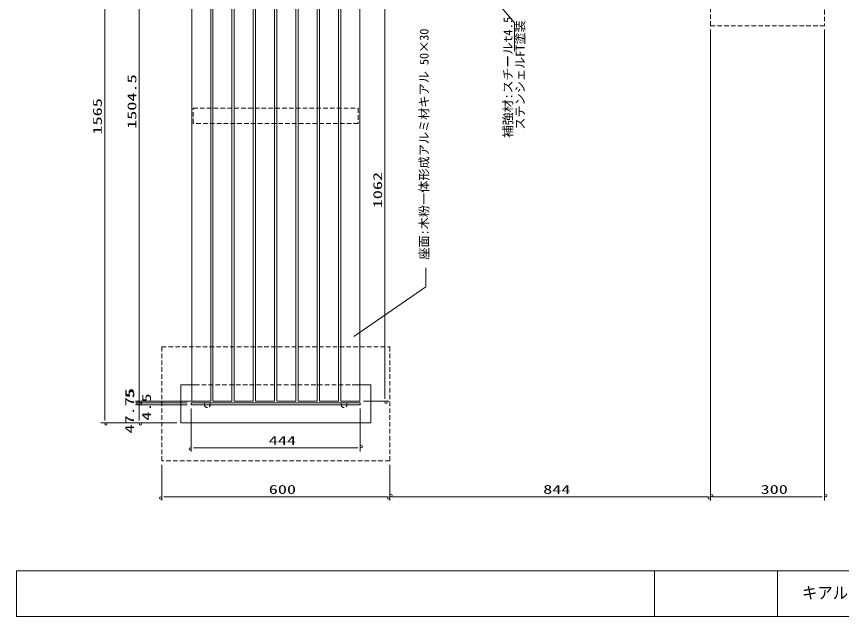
# Model space of a CAD drawing. Units: millimetres, scale not verified. Extents: x -1929 to 1929, y -1318 to 1351.
# Drawn here: x -1929 to 242, y -1318 to 259 of the extents above; entities that cross this region are included whole.
import ezdxf
from ezdxf.enums import TextEntityAlignment as Align

# ---------------------------------------------------------------- set-up
doc = ezdxf.new("R2010")
doc.units = ezdxf.units.MM
doc.header["$LTSCALE"] = 10
doc.linetypes.add('DASHED1', pattern=[1.8, 1.2, -0.6])
for name, color, linetype, lineweight in [('0-0__0-a__0-2_蟇_豕__ts', 7, 'Continuous', 9), ('0-1__0-1_荳_闊_', 7, 'Continuous', 9), ('0-2__0-2_蟇_豕__', 7, 'Continuous', 9), ('0-5__1-3__0-4__0-0_0', 7, 'Continuous', 9)]:
    doc.layers.add(name, color=color, linetype=linetype, lineweight=lineweight)
doc.layers.add('0-C__1-1__0-2_蟇_豕___4-1', color=7, linetype='Continuous')
doc.styles.add('ＭＳ ゴシック', font='')
doc.styles.get('ＭＳ ゴシック').set_extended_font_data('MS Gothic')

# ---------------------------------------------------------------- blocks, each defined once
blk = doc.blocks.new('-001-VW_EMPTYBALL')
at = {"layer": '0-5__1-3__0-4__0-0_0'}
blk.add_circle((5, 5), 5, dxfattribs=at)
blk = doc.blocks.new('-008-_D8')
at = {"layer": '0-0__0-a__0-2_蟇_豕__ts'}
for p, q in [((-9820.9, 2628.3), (-9156.4, 2628.3)), ((-9256.4, 2568.3), (-9256.4, -7936.7)), ((-9820.9, -7996.7), (-9156.4, -7996.7))]:
    blk.add_line(p, q, dxfattribs=at)
at = {"layer": '0-0__0-a__0-2_蟇_豕__ts', "xscale": 5.999634, "yscale": 5.999634}
for p, rotation in [((-9256.4, 2628.3), 90), ((-9256.4, -7996.7), 270)]:
    blk.add_blockref('-001-VW_EMPTYBALL', p, dxfattribs=dict(at, rotation=rotation))
at = {"layer": '0-0__0-a__0-2_蟇_豕__ts', "style": 'ＭＳ ゴシック', "width": 1.5}
blk.add_text('1062', height=234.5, rotation=90, dxfattribs=at).set_placement((-9261.3, -2927.9), align=Align.BOTTOM_LEFT)
blk = doc.blocks.new('-025-_D26')
at = {"layer": '0-0__0-a__0-2_蟇_豕__ts'}
for p, q in [((-15721.9, -7936.7), (-15721.9, 6988.3)), ((-14355.9, -7996.7), (-15821.9, -7996.7))]:
    blk.add_line(p, q, dxfattribs=at)
at = {"layer": '0-2__0-2_蟇_豕__'}
blk.add_line((-14440.9, 7048.3), (-15821.9, 7048.3), dxfattribs=at)
at = {"layer": '0-0__0-a__0-2_蟇_豕__ts', "xscale": 5.999634, "yscale": 5.999634, "rotation": 270}
blk.add_blockref('-001-VW_EMPTYBALL', (-15721.9, -7996.7), dxfattribs=at)
at = {"layer": '0-2__0-2_蟇_豕__', "xscale": 5.999634, "yscale": 5.999634, "rotation": 90}
blk.add_blockref('-001-VW_EMPTYBALL', (-15721.9, 7048.3), dxfattribs=at)
at = {"layer": '0-0__0-a__0-2_蟇_豕__ts', "style": 'ＭＳ ゴシック', "width": 1.5}
blk.add_text('1504.5', height=234.5, rotation=90, dxfattribs=at).set_placement((-15726.8, -839.7), align=Align.BOTTOM_LEFT)
blk = doc.blocks.new('-026-_D27')
at = {"layer": '0-0__0-a__0-2_蟇_豕__ts'}
for p, q in [((-14350.9, -8191.7), (-14350.9, -9323.3)), ((-9910.9, -8191.7), (-9910.9, -9323.3)), ((-9970.9, -9223.3), (-14290.9, -9223.3))]:
    blk.add_line(p, q, dxfattribs=at)
at = {"layer": '0-0__0-a__0-2_蟇_豕__ts', "xscale": 5.999634, "yscale": 5.999634, "rotation": 180}
blk.add_blockref('-001-VW_EMPTYBALL', (-14350.9, -9223.3), dxfattribs=at)
at = {"layer": '0-0__0-a__0-2_蟇_豕__ts', "xscale": 5.999634, "yscale": 5.999634}
blk.add_blockref('-001-VW_EMPTYBALL', (-9910.9, -9223.3), dxfattribs=at)
at = {"layer": '0-0__0-a__0-2_蟇_豕__ts', "style": 'ＭＳ ゴシック', "width": 1.5}
blk.add_text('444', height=234.5, dxfattribs=at).set_placement((-12313.7, -9218.4), align=Align.BOTTOM_LEFT)
blk = doc.blocks.new('-027-_D28')
at = {"layer": '0-0__0-a__0-2_蟇_豕__ts'}
for p, q in [((-14455.9, -7996.7), (-15821.9, -7996.7)), ((-15721.9, -8046.7), (-15721.9, -7996.7)), ((-14455.9, -8046.7), (-15821.9, -8046.7))]:
    blk.add_line(p, q, dxfattribs=at)
at = {"layer": '0-2__0-2_蟇_豕__'}
for p, q in [((-15721.9, -7936.7), (-15721.9, -7876.7)), ((-15721.9, -8106.7), (-15721.9, -8166.7))]:
    blk.add_line(p, q, dxfattribs=at)
at = {"layer": '0-0__0-a__0-2_蟇_豕__ts', "xscale": 5.999634, "yscale": 5.999634, "rotation": 90}
blk.add_blockref('-001-VW_EMPTYBALL', (-15721.9, -8046.7), dxfattribs=at)
at = {"layer": '0-2__0-2_蟇_豕__', "xscale": 5.999634, "yscale": 5.999634, "rotation": 270}
blk.add_blockref('-001-VW_EMPTYBALL', (-15721.9, -7996.7), dxfattribs=at)
at = {"layer": '0-2__0-2_蟇_豕__', "style": 'ＭＳ ゴシック', "width": 1.5}
blk.add_text('5', height=234.5, rotation=90, dxfattribs=at).set_placement((-15782.1, -7925), align=Align.BOTTOM_LEFT)
blk = doc.blocks.new('-028-_D29')
at = {"layer": '0-0__0-a__0-2_蟇_豕__ts'}
for p, q in [((-14455.9, -8046.7), (-15821.9, -8046.7)), ((-14455.9, -8091.7), (-15821.9, -8091.7)), ((-15721.9, -8091.7), (-15721.9, -8046.7)), ((-15721.9, -8151.7), (-15721.9, -8211.7))]:
    blk.add_line(p, q, dxfattribs=at)
at = {"layer": '0-2__0-2_蟇_豕__'}
blk.add_line((-15721.9, -7986.7), (-15721.9, -7926.7), dxfattribs=at)
at = {"layer": '0-0__0-a__0-2_蟇_豕__ts', "xscale": 5.999634, "yscale": 5.999634}
for p, rotation in [((-15721.9, -8091.7), 90), ((-15721.9, -8046.7), 270)]:
    blk.add_blockref('-001-VW_EMPTYBALL', p, dxfattribs=dict(at, rotation=rotation))
at = {"layer": '0-0__0-a__0-2_蟇_豕__ts', "style": 'ＭＳ ゴシック', "width": 1.5}
blk.add_text('4.5', height=234.5, rotation=90, dxfattribs=at).set_placement((-15342.7, -8512.6), align=Align.BOTTOM_LEFT)
blk = doc.blocks.new('-029-_D30')
at = {"layer": '0-0__0-a__0-2_蟇_豕__ts'}
for p, q in [((-14465.9, -8091.7), (-15821.9, -8091.7)), ((-14730.9, -8569.2), (-15821.9, -8569.2))]:
    blk.add_line(p, q, dxfattribs=at)
at = {"layer": '0-2__0-2_蟇_豕__'}
blk.add_line((-15721.9, -8509.2), (-15721.9, -8151.7), dxfattribs=at)
at = {"layer": '0-0__0-a__0-2_蟇_豕__ts', "xscale": 5.999634, "yscale": 5.999634, "rotation": 90}
blk.add_blockref('-001-VW_EMPTYBALL', (-15721.9, -8091.7), dxfattribs=at)
at = {"layer": '0-2__0-2_蟇_豕__', "xscale": 5.999634, "yscale": 5.999634, "rotation": 270}
blk.add_blockref('-001-VW_EMPTYBALL', (-15721.9, -8569.2), dxfattribs=at)
at = {"layer": '0-0__0-a__0-2_蟇_豕__ts', "style": 'ＭＳ ゴシック', "width": 1.5}
blk.add_text('47.75', height=234.5, rotation=90, dxfattribs=at).set_placement((-15788.3, -8850.7), align=Align.BOTTOM_LEFT)
blk = doc.blocks.new('-030-_D31')
at = {"layer": '0-0__0-a__0-2_蟇_豕__ts'}
for p, q in [((-14409.1, 7080.1), (-16730, 7080.1)), ((-16630, -8509.2), (-16630, 7020.1)), ((-14730.9, -8569.2), (-16730, -8569.2))]:
    blk.add_line(p, q, dxfattribs=at)
at = {"layer": '0-0__0-a__0-2_蟇_豕__ts', "xscale": 5.999634, "yscale": 5.999634}
for p, rotation in [((-16630, 7080.1), 90), ((-16630, -8569.2), 270)]:
    blk.add_blockref('-001-VW_EMPTYBALL', p, dxfattribs=dict(at, rotation=rotation))
at = {"layer": '0-2__0-2_蟇_豕__', "style": 'ＭＳ ゴシック', "width": 1.5}
blk.add_text('1565', height=234.5, rotation=90, dxfattribs=at).set_placement((-16634.9, -988.2), align=Align.BOTTOM_LEFT)
blk = doc.blocks.new('-031-_D32')
at = {"layer": '0-0__0-a__0-2_蟇_豕__ts'}
for p, q in [((-15130.9, -9669.2), (-15130.9, -10612.1)), ((-9130.9, -9669.2), (-9130.9, -10612.1)), ((-9190.9, -10512.1), (-15070.9, -10512.1))]:
    blk.add_line(p, q, dxfattribs=at)
at = {"layer": '0-2__0-2_蟇_豕__', "xscale": 5.999634, "yscale": 5.999634, "rotation": 180}
blk.add_blockref('-001-VW_EMPTYBALL', (-15130.9, -10512.1), dxfattribs=at)
at = {"layer": '0-2__0-2_蟇_豕__', "xscale": 5.999634, "yscale": 5.999634}
blk.add_blockref('-001-VW_EMPTYBALL', (-9130.9, -10512.1), dxfattribs=at)
at = {"layer": '0-0__0-a__0-2_蟇_豕__ts', "style": 'ＭＳ ゴシック', "width": 1.5}
blk.add_text('600', height=234.5, dxfattribs=at).set_placement((-12313.7, -10507.2), align=Align.BOTTOM_LEFT)
blk = doc.blocks.new('-032-_D33')
at = {"layer": '0-0__0-a__0-2_蟇_豕__ts'}
for p, q in [((-691.6, 1770.1), (-691.6, -10612.1)), ((-9130.9, -9669.2), (-9130.9, -10612.1)), ((-751.6, -10512.1), (-9070.9, -10512.1))]:
    blk.add_line(p, q, dxfattribs=at)
at = {"layer": '0-0__0-a__0-2_蟇_豕__ts', "xscale": 5.999634, "yscale": 5.999634, "rotation": 180}
blk.add_blockref('-001-VW_EMPTYBALL', (-9130.9, -10512.1), dxfattribs=at)
at = {"layer": '0-0__0-a__0-2_蟇_豕__ts', "xscale": 5.999634, "yscale": 5.999634}
blk.add_blockref('-001-VW_EMPTYBALL', (-691.6, -10512.1), dxfattribs=at)
at = {"layer": '0-2__0-2_蟇_豕__', "style": 'ＭＳ ゴシック', "width": 1.5}
blk.add_text('844', height=234.5, dxfattribs=at).set_placement((-5094, -10507.2), align=Align.BOTTOM_LEFT)
blk = doc.blocks.new('-033-_D34')
at = {"layer": '0-0__0-a__0-2_蟇_豕__ts'}
for p, q in [((-691.6, 1770.1), (-691.6, -10612.1)), ((2308.4, 1770.1), (2308.4, -10612.1)), ((2248.4, -10512.1), (-631.6, -10512.1))]:
    blk.add_line(p, q, dxfattribs=at)
at = {"layer": '0-0__0-a__0-2_蟇_豕__ts', "xscale": 5.999634, "yscale": 5.999634, "rotation": 180}
blk.add_blockref('-001-VW_EMPTYBALL', (-691.6, -10512.1), dxfattribs=at)
at = {"layer": '0-2__0-2_蟇_豕__', "xscale": 5.999634, "yscale": 5.999634}
blk.add_blockref('-001-VW_EMPTYBALL', (2308.4, -10512.1), dxfattribs=at)
at = {"layer": '0-0__0-a__0-2_蟇_豕__ts', "style": 'ＭＳ ゴシック', "width": 1.5}
blk.add_text('300', height=234.5, dxfattribs=at).set_placement((625.6, -10507.2), align=Align.BOTTOM_LEFT)
blk = doc.blocks.new('-038-繧_繝_繝_繝__7-1')
at = {"layer": '0-1__0-1_荳_闊_'}
for points in [[(-14358.6, 7019.1), (-13858.6, 6519.1), (-13858.6, -8025.9), (-14358.6, -8025.9)], [(-13798.6, 6459.1), (-13298.6, 5959.1), (-13298.6, -8025.9), (-13798.6, -8025.9)], [(-13238.6, 5899.1), (-12738.6, 5399.1), (-12738.6, -8025.9), (-13238.6, -8025.9)], [(-12678.6, 5339.1), (-12178.6, 4839.1), (-12178.6, -8025.9), (-12678.6, -8025.9)], [(-12118.6, 4779.1), (-11618.6, 4279.1), (-11618.6, -8025.9), (-12118.6, -8025.9)], [(-11558.6, 4219.1), (-11058.6, 3719.1), (-11058.6, -8025.9), (-11558.6, -8025.9)], [(-10998.6, 3659.1), (-10498.6, 3159.1), (-10498.6, -8025.9), (-10998.6, -8025.9)], [(-9984.6, 2645.1), (-9938.6, 2599.1), (-9938.6, -8025.9), (-10438.6, -8025.9), (-10438.6, 3099.1)]]:
    blk.add_lwpolyline(points, close=True, dxfattribs=at)

msp = doc.modelspace()

# ---------------------------------------------------------------- linework, layer by layer
at = {"layer": '0-1__0-1_荳_闊_'}
for p, q in [((-851.5, -451.44), (-851.5, -401.29)), ((-851.5, -451.44), (-1040.92, -581.89)), ((-1417.7, -709.06), (-1411.71, -709.06)), ((-1361.71, -709.06), (-1355.72, -709.06)), ((-1137.71, -709.06), (-1131.72, -709.06)), ((-1081.71, -709.06), (-1075.72, -709.06)), ((-250.19, -1198.27), (-250.19, -1318.27)), ((73.81, -1198.27), (73.81, -1318.27)), ((73.81, -1198.27), (73.81, -1318.27))]:
    msp.add_line(p, q, dxfattribs=at)
at = {"layer": '0-1__0-1_荳_闊_', "linetype": 'DASHED1'}
for p, q in [((-1459.21, -709.06), (-1034.21, -709.06)), ((-1419.21, -756.56), (-1419.21, -761.56)), ((-1074.21, -756.56), (-1074.21, -761.56))]:
    msp.add_line(p, q, dxfattribs=at)
for points in [[(-102.78, 834.87), (197.22, 834.87), (197.22, 234.87), (-102.78, 234.87)], [(-1463.71, -21.81), (-1463.71, 18.19), (-1029.71, 18.19), (-1029.71, -21.81)], [(-1546.71, -909.06), (-1546.71, -609.06), (-946.71, -609.06), (-946.71, -909.06)]]:
    msp.add_lwpolyline(points, close=True, dxfattribs=at)
at = {"layer": '0-1__0-1_荳_闊_'}
for points in [[(-707.16, 347.94), (-618.75, 242.61), (-618.75, 168.61)], [(-1459.21, -709.06), (-1496.71, -709.06), (-1496.71, -809.06), (-996.71, -809.06), (-996.71, -709.06), (-1034.21, -709.06)]]:
    msp.add_lwpolyline(points, dxfattribs=at)
for points in [[(-1468.71, -761.31), (-1468.71, -756.81), (-1024.71, -756.81), (-1024.71, -761.31)], [(-1928.62, -1198.27), (1928.62, -1198.27), (1928.62, -1318.27), (-1928.62, -1318.27)]]:
    msp.add_lwpolyline(points, close=True, dxfattribs=at)
at = {"layer": '0-1__0-1_荳_闊_', "linetype": 'DASHED1'}
for points in [[(-1434.21, -761.56), (-1434.21, -756.56), (-1419.21, -756.56)], [(-1059.21, -761.56), (-1059.21, -756.56), (-1074.21, -756.56)]]:
    msp.add_lwpolyline(points, dxfattribs=at)
for centre in [(-1426.71, -761.56), (-1066.71, -761.56)]:
    msp.add_arc(centre, 7.5, 180, 360, dxfattribs=at)

# ---------------------------------------------------------------- block references
at = {"layer": '0-0__0-a__0-2_蟇_豕__ts', "xscale": 0.1, "yscale": 0.1}
for name in ['-030-_D31', '-008-_D8', '-032-_D33', '-033-_D34', '-028-_D29', '-031-_D32']:
    msp.add_blockref(name, (-33.62, 47.86), dxfattribs=at)
at = {"layer": '0-1__0-1_荳_闊_', "xscale": 0.1, "yscale": 0.1}
msp.add_blockref('-038-繧_繝_繝_繝__7-1', (-31.85, 50.78), dxfattribs=at)
at = {"layer": '0-2__0-2_蟇_豕__', "xscale": 0.1, "yscale": 0.1}
for name in ['-029-_D30', '-027-_D28', '-026-_D27']:
    msp.add_blockref(name, (-33.62, 47.86), dxfattribs=at)
at = {"layer": '0-C__1-1__0-2_蟇_豕___4-1', "xscale": 0.1, "yscale": 0.1}
msp.add_blockref('-025-_D26', (-33.62, 47.86), dxfattribs=at)

# ---------------------------------------------------------------- texts
at = {"layer": '0-1__0-1_荳_闊_', "style": 'ＭＳ ゴシック', "width": 1.05}
msp.add_text('補強材:スチールt4.5', height=23.46, rotation=90, dxfattribs=at).set_placement((-617.07, -59.82), align=Align.BOTTOM_LEFT)
at = {"layer": '0-1__0-1_荳_闊_', "style": 'ＭＳ ゴシック'}
for s, p in [('ステンシェルFT塗装', (-584.93, -38.39)), ('座面:木粉一体形成アルミ材キアル 50×30', (-837.63, -380.04))]:
    msp.add_text(s, height=23.46, rotation=90, dxfattribs=at).set_placement(p, align=Align.BOTTOM_LEFT)
at = {"layer": '0-1__0-1_荳_闊_', "style": 'ＭＳ ゴシック', "width": 0.95}
msp.add_text('キアルベンチ KIB-05 土新建材', height=31.23, dxfattribs=at).set_placement((137.81, -1281.06), align=Align.BOTTOM_LEFT)

doc.saveas('drawing.dxf')
